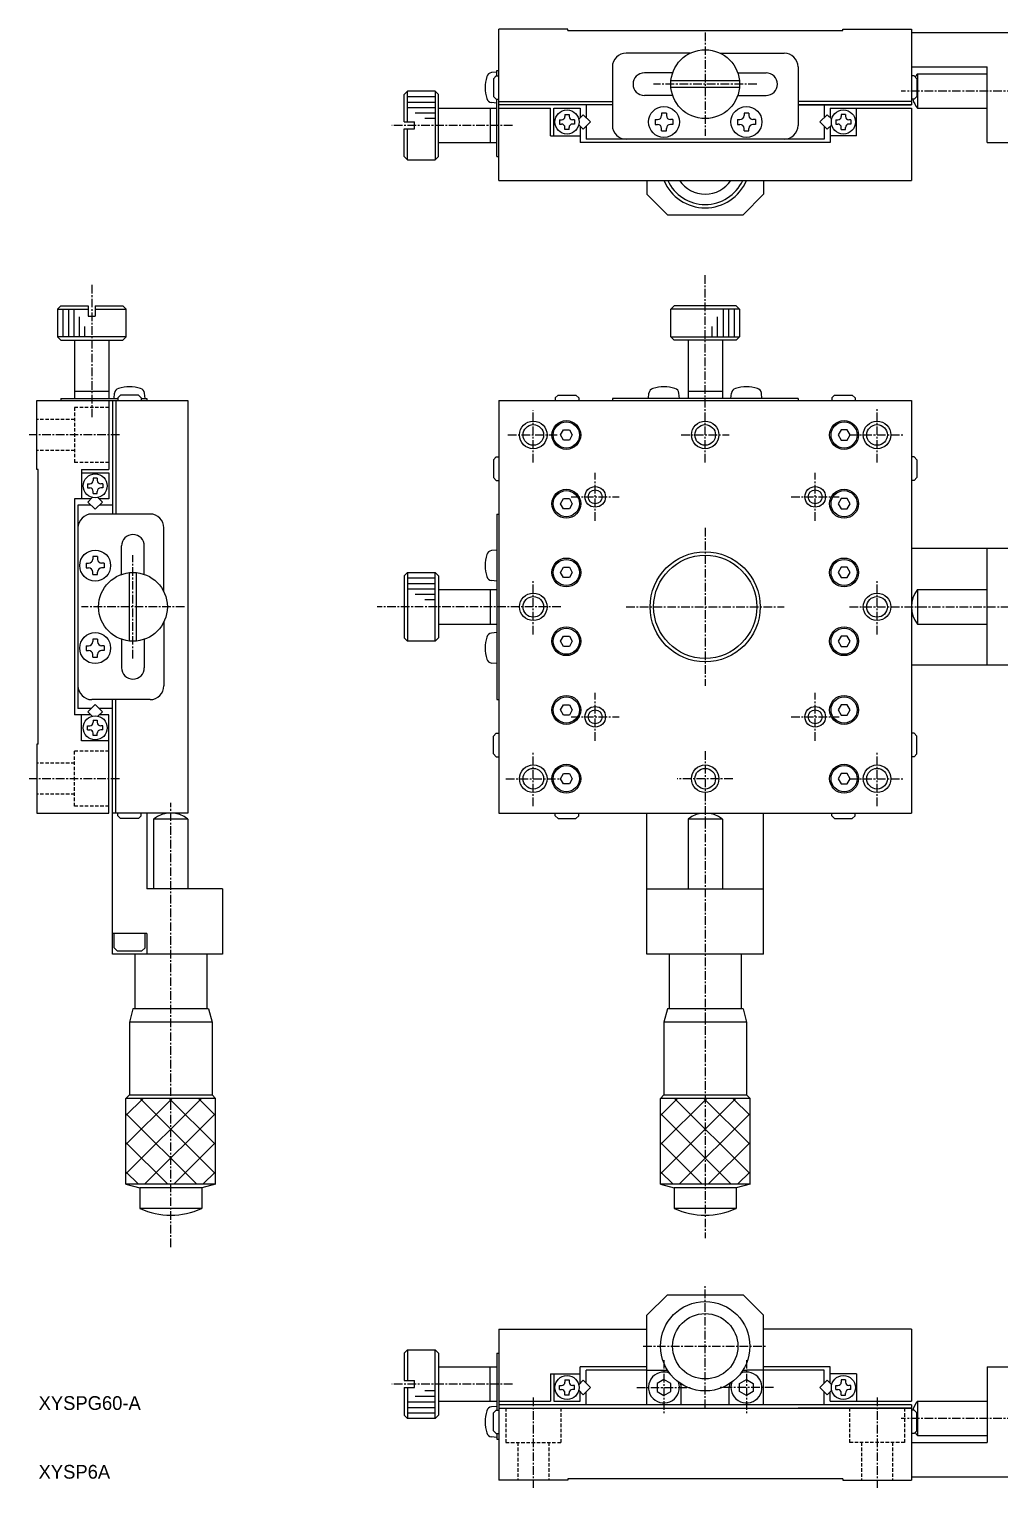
# Model space of a CAD drawing. Extents: x -275 to 97, y -40 to 173.
# Drawn here: x -274.8 to -133.6, y -39.6 to 172.6 of the extents above; entities that cross this region are included whole.
import ezdxf

# ---------------------------------------------------------------- set-up
doc = ezdxf.new("R2010")
doc.units = 0
doc.linetypes.add('CENTER', pattern=[2, 1.25, -0.25, 0.25, -0.25])
doc.linetypes.add('DASHED', pattern=[0.75, 0.5, -0.25])
doc.layers.get('0').update_dxf_attribs({"linetype": 'CONTINUOUS'})
doc.layers.add('CENTER', color=1, linetype='CENTER')

msp = doc.modelspace()

# ---------------------------------------------------------------- linework, layer by layer
at = {"color": 7, "linetype": 'CONTINUOUS'}
for p, q in [((-196.44, 172.63), (-206.44, 172.63)), ((-206.44, 150.63), (-206.44, 172.63)), ((-196.44, 172.43), (-196.44, 172.63)), ((-196.44, 172.43), (-156.44, 172.43)), ((-156.44, 172.63), (-146.44, 172.63)), ((-156.44, 172.43), (-156.44, 172.63)), ((-146.44, 172.63), (-146.44, 161.63)), ((-146.44, 172.13), (-125.94, 172.13)), ((-178.62, 169.13), (-187.94, 169.13)), ((-174.26, 169.13), (-164.94, 169.13)), ((-206.74, 166.38), (-207.52, 166.31)), ((-206.84, 165.83), (-207.24, 165.43)), ((-206.84, 165.83), (-206.44, 165.83)), ((-206.74, 165.83), (-206.74, 166.63)), ((-206.74, 166.63), (-206.44, 166.63)), ((-189.94, 167.13), (-189.94, 158.63)), ((-181.16, 166.28), (-185.29, 166.28)), ((-171.72, 166.28), (-167.58, 166.28)), ((-162.94, 167.13), (-162.94, 158.63)), ((-146.44, 167.13), (-135.44, 167.13)), ((-146.04, 165.83), (-146.44, 165.83)), ((-145.64, 165.43), (-146.04, 165.83)), ((-146.04, 165.83), (-145.64, 165.43)), ((-145.56, 166.13), (-145.56, 161.13)), ((-145.56, 166.13), (-135.44, 166.13)), ((-135.44, 156.13), (-135.44, 167.13)), ((-220.24, 163.13), (-219.74, 163.63)), ((-219.74, 159.13), (-219.74, 163.63)), ((-215.74, 163.63), (-219.74, 163.63)), ((-215.74, 163.63), (-215.74, 153.63)), ((-215.24, 163.13), (-215.74, 163.63)), ((-207.24, 165.43), (-207.24, 162.83)), ((-171.46, 165.13), (-181.41, 165.13)), ((-171.46, 164.13), (-181.41, 164.13)), ((-145.64, 165.43), (-145.64, 162.83)), ((-220.24, 159.13), (-220.24, 163.13)), ((-215.24, 154.13), (-215.24, 163.13)), ((-206.74, 161.88), (-207.52, 161.95)), ((-207.24, 162.83), (-206.84, 162.43)), ((-206.84, 162.43), (-206.44, 162.43)), ((-206.74, 154.13), (-206.74, 162.43)), ((-206.44, 162.13), (-189.94, 162.13)), ((-189.94, 161.63), (-206.44, 161.63)), ((-193.74, 161.63), (-193.74, 159.74)), ((-181.16, 162.98), (-185.29, 162.98)), ((-171.72, 162.98), (-167.58, 162.98)), ((-146.44, 162.13), (-162.94, 162.13)), ((-146.44, 162.13), (-162.94, 162.13)), ((-146.44, 161.63), (-162.94, 161.63)), ((-162.94, 161.63), (-146.44, 161.63)), ((-159.14, 161.63), (-159.14, 159.74)), ((-146.04, 162.43), (-146.44, 162.43)), ((-145.64, 162.83), (-146.04, 162.43)), ((-215.24, 161.13), (-206.74, 161.13)), ((-207.74, 161.13), (-207.74, 156.13)), ((-206.44, 161.13), (-198.94, 161.13)), ((-198.94, 157.13), (-198.94, 161.13)), ((-198.44, 161.13), (-194.64, 161.13)), ((-198.44, 157.13), (-198.44, 161.13)), ((-197.64, 159.43), (-197.64, 158.83)), ((-197.64, 159.43), (-197.34, 159.43)), ((-196.84, 160.23), (-196.84, 159.93)), ((-196.84, 160.23), (-196.24, 160.23)), ((-196.24, 160.23), (-196.24, 159.93)), ((-195.44, 159.43), (-195.74, 159.43)), ((-195.44, 159.43), (-195.44, 158.83)), ((-194.84, 159.54), (-194.19, 160.19)), ((-194.64, 161.13), (-194.64, 159.74)), ((-193.13, 159.13), (-194.19, 160.19)), ((-183.73, 159.48), (-183.73, 158.78)), ((-183.73, 159.48), (-183.38, 159.48)), ((-182.79, 160.43), (-182.79, 160.07)), ((-182.08, 160.43), (-182.79, 160.43)), ((-182.08, 160.43), (-182.08, 160.07)), ((-181.14, 159.48), (-181.49, 159.48)), ((-181.14, 159.48), (-181.14, 158.78)), ((-171.73, 159.48), (-171.73, 158.78)), ((-171.73, 159.48), (-171.38, 159.48)), ((-170.79, 160.43), (-170.79, 160.07)), ((-170.08, 160.43), (-170.79, 160.43)), ((-170.08, 160.43), (-170.08, 160.07)), ((-169.14, 159.48), (-169.49, 159.48)), ((-169.14, 159.48), (-169.14, 158.78)), ((-159.75, 159.13), (-158.69, 160.19)), ((-158.04, 159.54), (-158.69, 160.19)), ((-158.24, 161.13), (-146.44, 161.13)), ((-158.24, 161.13), (-158.24, 159.74)), ((-157.44, 159.43), (-157.44, 158.83)), ((-157.44, 159.43), (-157.14, 159.43)), ((-156.64, 160.23), (-156.64, 159.93)), ((-156.04, 160.23), (-156.64, 160.23)), ((-156.04, 160.23), (-156.04, 159.93)), ((-155.24, 159.43), (-155.54, 159.43)), ((-155.24, 159.43), (-155.24, 158.83)), ((-154.44, 157.13), (-154.44, 161.13)), ((-146.44, 161.13), (-146.44, 150.63)), ((-145.56, 161.13), (-135.44, 161.13)), ((-220.24, 159.13), (-218.74, 159.13)), ((-220.24, 154.13), (-220.24, 158.13)), ((-220.24, 158.13), (-218.74, 158.13)), ((-219.74, 153.63), (-219.74, 158.13)), ((-218.74, 158.13), (-218.74, 159.13)), ((-198.94, 157.13), (-194.64, 157.13)), ((-197.64, 158.83), (-197.34, 158.83)), ((-196.84, 158.03), (-196.84, 158.33)), ((-196.24, 158.03), (-196.84, 158.03)), ((-196.24, 158.03), (-196.24, 158.33)), ((-195.44, 158.83), (-195.74, 158.83)), ((-194.19, 158.07), (-194.84, 158.72)), ((-194.64, 158.52), (-194.64, 156.13)), ((-194.19, 158.07), (-193.13, 159.13)), ((-193.73, 158.52), (-193.73, 156.63)), ((-183.73, 158.78), (-183.38, 158.78)), ((-182.79, 157.83), (-182.79, 158.19)), ((-182.79, 157.83), (-182.08, 157.83)), ((-182.08, 157.83), (-182.08, 158.19)), ((-181.14, 158.78), (-181.49, 158.78)), ((-171.73, 158.78), (-171.38, 158.78)), ((-170.79, 157.83), (-170.79, 158.19)), ((-170.79, 157.83), (-170.08, 157.83)), ((-170.08, 157.83), (-170.08, 158.19)), ((-169.14, 158.78), (-169.49, 158.78)), ((-158.69, 158.07), (-159.75, 159.13)), ((-159.14, 158.52), (-159.14, 156.63)), ((-158.69, 158.07), (-158.04, 158.72)), ((-158.24, 158.52), (-158.24, 156.13)), ((-154.44, 157.13), (-158.24, 157.13)), ((-157.44, 158.83), (-157.14, 158.83)), ((-156.64, 158.03), (-156.64, 158.33)), ((-156.64, 158.03), (-156.04, 158.03)), ((-156.04, 158.03), (-156.04, 158.33)), ((-155.24, 158.83), (-155.54, 158.83)), ((-215.24, 156.13), (-206.74, 156.13)), ((-158.24, 156.13), (-194.64, 156.13)), ((-159.14, 156.63), (-193.73, 156.63)), ((-135.44, 156.13), (-125.94, 156.13)), ((-220.24, 154.13), (-219.74, 153.63)), ((-219.74, 153.63), (-215.74, 153.63)), ((-215.74, 153.63), (-215.24, 154.13)), ((-206.74, 154.13), (-206.44, 154.13)), ((-206.44, 150.63), (-146.44, 150.63)), ((-184.94, 150.63), (-184.94, 148.63)), ((-184.94, 148.63), (-181.94, 145.63)), ((-170.94, 145.63), (-167.94, 148.63)), ((-167.94, 150.63), (-167.94, 148.63)), ((-181.94, 145.63), (-170.94, 145.63)), ((-270.17, 132.4), (-270.67, 131.9)), ((-270.67, 131.9), (-266.17, 131.9)), ((-270.67, 131.9), (-270.67, 127.9)), ((-270.17, 132.4), (-266.17, 132.4)), ((-266.17, 132.4), (-266.17, 130.9)), ((-265.17, 132.4), (-261.17, 132.4)), ((-265.17, 132.4), (-265.17, 130.9)), ((-265.17, 131.9), (-260.67, 131.9)), ((-261.17, 132.4), (-260.67, 131.9)), ((-260.67, 127.9), (-260.67, 131.9)), ((-180.94, 132.4), (-181.44, 131.9)), ((-171.44, 131.9), (-181.44, 131.9)), ((-181.44, 127.9), (-181.44, 131.9)), ((-171.94, 132.4), (-180.94, 132.4)), ((-171.94, 132.4), (-171.44, 131.9)), ((-171.44, 131.9), (-171.44, 127.9)), ((-266.17, 130.9), (-265.17, 130.9)), ((-260.67, 127.9), (-270.67, 127.9)), ((-270.67, 127.9), (-270.17, 127.4)), ((-270.17, 127.4), (-261.17, 127.4)), ((-268.17, 127.4), (-268.17, 118.9)), ((-263.17, 127.4), (-263.17, 118.9)), ((-261.17, 127.4), (-260.67, 127.9)), ((-181.44, 127.9), (-171.44, 127.9)), ((-180.94, 127.4), (-181.44, 127.9)), ((-171.94, 127.4), (-180.94, 127.4)), ((-178.94, 127.4), (-178.94, 118.9)), ((-173.94, 127.4), (-173.94, 118.9)), ((-171.44, 127.9), (-171.94, 127.4)), ((-270.17, 118.9), (-261.87, 118.9)), ((-270.17, 118.9), (-270.17, 118.6)), ((-263.17, 119.9), (-268.17, 119.9)), ((-262.42, 118.9), (-262.36, 119.68)), ((-261.47, 119.4), (-261.87, 119)), ((-261.87, 119), (-261.87, 118.6)), ((-258.87, 119.4), (-261.47, 119.4)), ((-258.47, 119), (-258.87, 119.4)), ((-258.47, 119), (-258.47, 118.6)), ((-258.47, 118.9), (-257.67, 118.9)), ((-257.92, 118.9), (-257.99, 119.68)), ((-257.67, 118.9), (-257.67, 118.6)), ((-197.84, 119.4), (-198.24, 119)), ((-198.24, 119), (-198.24, 118.6)), ((-197.84, 119.4), (-195.24, 119.4)), ((-194.84, 119), (-195.24, 119.4)), ((-194.84, 119), (-194.84, 118.6)), ((-162.94, 118.9), (-189.94, 118.9)), ((-189.94, 118.9), (-189.94, 118.6)), ((-184.69, 118.9), (-184.62, 119.68)), ((-180.19, 118.9), (-180.26, 119.68)), ((-173.94, 119.9), (-178.94, 119.9)), ((-172.69, 118.9), (-172.62, 119.68)), ((-168.19, 118.9), (-168.26, 119.68)), ((-162.94, 118.9), (-162.94, 118.6)), ((-157.64, 119.4), (-158.04, 119)), ((-158.04, 119), (-158.04, 118.6)), ((-157.64, 119.4), (-155.04, 119.4)), ((-154.64, 119), (-155.04, 119.4)), ((-154.64, 119), (-154.64, 118.6)), ((-273.67, 108.6), (-273.67, 118.6)), ((-273.67, 118.6), (-251.67, 118.6)), ((-263.17, 118.6), (-263.17, 108.6)), ((-262.67, 118.6), (-262.67, 102.1)), ((-262.17, 118.6), (-262.17, 102.1)), ((-251.67, 118.6), (-251.67, 58.6)), ((-206.44, 118.6), (-206.44, 58.6)), ((-206.44, 118.6), (-146.44, 118.6)), ((-146.44, 118.6), (-146.44, 58.6)), ((-197.5, 113.6), (-197.07, 114.35)), ((-197.07, 112.85), (-197.5, 113.6)), ((-197.07, 114.35), (-196.2, 114.35)), ((-196.2, 112.85), (-197.07, 112.85)), ((-196.2, 114.35), (-195.77, 113.6)), ((-195.77, 113.6), (-196.2, 112.85)), ((-156.67, 114.35), (-157.1, 113.6)), ((-157.1, 113.6), (-156.67, 112.85)), ((-155.8, 114.35), (-156.67, 114.35)), ((-156.67, 112.85), (-155.8, 112.85)), ((-155.37, 113.6), (-155.8, 114.35)), ((-155.8, 112.85), (-155.37, 113.6)), ((-206.84, 110.4), (-207.24, 110)), ((-207.24, 110), (-206.84, 110.4)), ((-206.84, 110.4), (-206.44, 110.4)), ((-146.04, 110.4), (-146.44, 110.4)), ((-145.64, 110), (-146.04, 110.4)), ((-146.04, 110.4), (-145.64, 110)), ((-273.47, 108.6), (-273.67, 108.6)), ((-273.47, 68.6), (-273.47, 108.6)), ((-267.17, 108.6), (-267.17, 104.3)), ((-267.17, 108.6), (-263.17, 108.6)), ((-207.24, 110), (-207.24, 107.4)), ((-145.64, 110), (-145.64, 107.4)), ((-267.17, 108.1), (-263.17, 108.1)), ((-266.27, 106.5), (-266.27, 105.9)), ((-266.27, 106.5), (-265.97, 106.5)), ((-265.47, 107.3), (-265.47, 107)), ((-264.87, 107.3), (-265.47, 107.3)), ((-264.87, 107.3), (-264.87, 107)), ((-264.07, 106.5), (-264.37, 106.5)), ((-264.07, 106.5), (-264.07, 105.9)), ((-263.17, 108.1), (-263.17, 104.3)), ((-207.24, 107.4), (-206.84, 107)), ((-206.84, 107), (-206.44, 107)), ((-146.04, 107), (-146.44, 107)), ((-145.64, 107.4), (-146.04, 107)), ((-268.17, 104.3), (-268.17, 72.9)), ((-265.79, 104.3), (-268.17, 104.3)), ((-266.27, 105.9), (-265.97, 105.9)), ((-266.24, 103.85), (-265.59, 104.5)), ((-265.47, 105.1), (-265.47, 105.4)), ((-265.47, 105.1), (-264.87, 105.1)), ((-264.87, 105.1), (-264.87, 105.4)), ((-264.76, 104.5), (-264.11, 103.85)), ((-263.17, 104.3), (-264.56, 104.3)), ((-264.07, 105.9), (-264.37, 105.9)), ((-197.5, 103.6), (-197.07, 104.35)), ((-197.07, 104.35), (-196.2, 104.35)), ((-196.2, 104.35), (-195.77, 103.6)), ((-156.67, 104.35), (-157.1, 103.6)), ((-155.8, 104.35), (-156.67, 104.35)), ((-155.37, 103.6), (-155.8, 104.35)), ((-267.67, 103.4), (-267.67, 73.8)), ((-265.78, 103.4), (-267.67, 103.4)), ((-266.24, 103.85), (-265.17, 102.79)), ((-257.17, 102.1), (-265.67, 102.1)), ((-265.17, 102.79), (-264.11, 103.85)), ((-262.67, 103.4), (-264.56, 103.4)), ((-206.74, 102.1), (-206.74, 75.1)), ((-206.74, 102.1), (-206.44, 102.1)), ((-197.07, 102.85), (-197.5, 103.6)), ((-196.2, 102.85), (-197.07, 102.85)), ((-195.77, 103.6), (-196.2, 102.85)), ((-157.1, 103.6), (-156.67, 102.85)), ((-156.67, 102.85), (-155.8, 102.85)), ((-155.8, 102.85), (-155.37, 103.6)), ((-255.17, 90.78), (-255.17, 100.1)), ((-265.53, 95.9), (-265.53, 95.54)), ((-264.82, 95.9), (-265.53, 95.9)), ((-264.82, 95.9), (-264.82, 95.54)), ((-261.32, 93.32), (-261.32, 97.45)), ((-258.02, 93.32), (-258.02, 97.45)), ((-206.74, 96.85), (-207.52, 96.78)), ((-125.94, 97.1), (-146.44, 97.1)), ((-135.44, 80.1), (-135.44, 97.1)), ((-266.47, 94.95), (-266.47, 94.25)), ((-266.47, 94.95), (-266.12, 94.95)), ((-266.47, 94.25), (-266.12, 94.25)), ((-265.53, 93.3), (-265.53, 93.66)), ((-264.82, 93.3), (-264.82, 93.66)), ((-263.88, 94.95), (-264.23, 94.95)), ((-263.88, 94.25), (-264.23, 94.25)), ((-263.88, 94.95), (-263.88, 94.25)), ((-260.17, 83.62), (-260.17, 93.57)), ((-259.17, 83.62), (-259.17, 93.57)), ((-220.24, 93.1), (-219.74, 93.6)), ((-219.74, 93.6), (-219.74, 83.6)), ((-219.74, 93.6), (-215.74, 93.6)), ((-215.74, 83.6), (-215.74, 93.6)), ((-215.74, 93.6), (-215.24, 93.1)), ((-197.5, 93.6), (-197.07, 94.35)), ((-197.07, 92.85), (-197.5, 93.6)), ((-197.07, 94.35), (-196.2, 94.35)), ((-196.2, 94.35), (-195.77, 93.6)), ((-195.77, 93.6), (-196.2, 92.85)), ((-156.67, 94.35), (-157.1, 93.6)), ((-157.1, 93.6), (-156.67, 92.85)), ((-155.8, 94.35), (-156.67, 94.35)), ((-155.37, 93.6), (-155.8, 94.35)), ((-155.8, 92.85), (-155.37, 93.6)), ((-265.53, 93.3), (-264.82, 93.3)), ((-220.24, 93.1), (-220.24, 84.1)), ((-215.24, 93.1), (-215.24, 84.1)), ((-206.74, 92.35), (-207.52, 92.42)), ((-196.2, 92.85), (-197.07, 92.85)), ((-156.67, 92.85), (-155.8, 92.85)), ((-215.24, 91.1), (-206.74, 91.1)), ((-207.74, 91.1), (-207.74, 86.1)), ((-145.56, 91.1), (-145.56, 86.1)), ((-145.56, 91.1), (-135.44, 91.1)), ((-255.17, 86.42), (-255.17, 77.1)), ((-215.24, 86.1), (-206.74, 86.1)), ((-145.56, 86.1), (-135.44, 86.1)), ((-266.47, 82.95), (-266.47, 82.25)), ((-266.47, 82.95), (-266.12, 82.95)), ((-265.53, 83.9), (-265.53, 83.54)), ((-264.82, 83.9), (-265.53, 83.9)), ((-264.82, 83.9), (-264.82, 83.54)), ((-263.88, 82.95), (-264.23, 82.95)), ((-263.88, 82.95), (-263.88, 82.25)), ((-261.32, 83.88), (-261.32, 79.74)), ((-258.02, 83.88), (-258.02, 79.74)), ((-220.24, 84.1), (-219.74, 83.6)), ((-215.74, 83.6), (-219.74, 83.6)), ((-215.24, 84.1), (-215.74, 83.6)), ((-206.74, 84.85), (-207.52, 84.78)), ((-197.5, 83.6), (-197.07, 84.35)), ((-197.07, 82.85), (-197.5, 83.6)), ((-197.07, 84.35), (-196.2, 84.35)), ((-196.2, 82.85), (-197.07, 82.85)), ((-196.2, 84.35), (-195.77, 83.6)), ((-195.77, 83.6), (-196.2, 82.85)), ((-156.67, 84.35), (-157.1, 83.6)), ((-157.1, 83.6), (-156.67, 82.85)), ((-155.8, 84.35), (-156.67, 84.35)), ((-156.67, 82.85), (-155.8, 82.85)), ((-155.37, 83.6), (-155.8, 84.35)), ((-155.8, 82.85), (-155.37, 83.6)), ((-266.47, 82.25), (-266.12, 82.25)), ((-265.53, 81.3), (-265.53, 81.66)), ((-265.53, 81.3), (-264.82, 81.3)), ((-264.82, 81.3), (-264.82, 81.66)), ((-263.88, 82.25), (-264.23, 82.25)), ((-206.74, 80.35), (-207.52, 80.42)), ((-125.94, 80.1), (-146.44, 80.1)), ((-266.24, 73.35), (-265.17, 74.41)), ((-257.17, 75.1), (-265.67, 75.1)), ((-265.17, 74.41), (-264.11, 73.35)), ((-262.67, 38.1), (-262.67, 75.1)), ((-262.17, 58.6), (-262.17, 75.1)), ((-206.74, 75.1), (-206.44, 75.1)), ((-197.5, 73.6), (-197.07, 74.35)), ((-197.07, 74.35), (-196.2, 74.35)), ((-196.2, 74.35), (-195.77, 73.6)), ((-156.67, 74.35), (-157.1, 73.6)), ((-155.8, 74.35), (-156.67, 74.35)), ((-155.37, 73.6), (-155.8, 74.35)), ((-265.79, 72.9), (-268.17, 72.9)), ((-265.78, 73.8), (-267.67, 73.8)), ((-267.17, 69.1), (-267.17, 72.9)), ((-266.24, 73.35), (-265.59, 72.7)), ((-264.76, 72.7), (-264.11, 73.35)), ((-262.67, 73.8), (-264.56, 73.8)), ((-263.17, 72.9), (-264.56, 72.9)), ((-263.17, 58.6), (-263.17, 72.9)), ((-197.07, 72.85), (-197.5, 73.6)), ((-196.2, 72.85), (-197.07, 72.85)), ((-195.77, 73.6), (-196.2, 72.85)), ((-157.1, 73.6), (-156.67, 72.85)), ((-156.67, 72.85), (-155.8, 72.85)), ((-155.8, 72.85), (-155.37, 73.6)), ((-266.27, 71.3), (-265.97, 71.3)), ((-266.27, 70.7), (-266.27, 71.3)), ((-266.27, 70.7), (-265.97, 70.7)), ((-265.47, 72.1), (-264.87, 72.1)), ((-265.47, 72.1), (-265.47, 71.8)), ((-265.47, 69.9), (-265.47, 70.2)), ((-264.87, 72.1), (-264.87, 71.8)), ((-264.87, 69.9), (-264.87, 70.2)), ((-264.07, 71.3), (-264.37, 71.3)), ((-264.07, 70.7), (-264.37, 70.7)), ((-264.07, 70.7), (-264.07, 71.3)), ((-206.84, 70.2), (-207.24, 69.8)), ((-206.84, 70.2), (-206.44, 70.2)), ((-146.04, 70.2), (-146.44, 70.2)), ((-146.04, 70.2), (-145.64, 69.8)), ((-273.67, 68.6), (-273.67, 58.6)), ((-273.47, 68.6), (-273.67, 68.6)), ((-263.17, 69.1), (-267.17, 69.1)), ((-264.87, 69.9), (-265.47, 69.9)), ((-207.24, 67.2), (-207.24, 69.8)), ((-145.64, 67.2), (-145.64, 69.8)), ((-207.24, 67.2), (-206.84, 66.8)), ((-206.84, 66.8), (-206.44, 66.8)), ((-146.04, 66.8), (-146.44, 66.8)), ((-145.64, 67.2), (-146.04, 66.8)), ((-197.5, 63.6), (-197.07, 64.35)), ((-197.07, 64.35), (-196.2, 64.35)), ((-196.2, 64.35), (-195.77, 63.6)), ((-156.67, 64.35), (-157.1, 63.6)), ((-155.8, 64.35), (-156.67, 64.35)), ((-155.37, 63.6), (-155.8, 64.35)), ((-197.07, 62.85), (-197.5, 63.6)), ((-196.2, 62.85), (-197.07, 62.85)), ((-195.77, 63.6), (-196.2, 62.85)), ((-157.1, 63.6), (-156.67, 62.85)), ((-156.67, 62.85), (-155.8, 62.85)), ((-155.8, 62.85), (-155.37, 63.6)), ((-273.67, 58.6), (-263.17, 58.6)), ((-251.67, 58.6), (-262.67, 58.6)), ((-261.87, 58.2), (-261.87, 58.6)), ((-261.47, 57.8), (-261.87, 58.2)), ((-258.87, 57.8), (-261.47, 57.8)), ((-258.47, 58.2), (-258.87, 57.8)), ((-258.47, 58.2), (-258.47, 58.6)), ((-257.67, 58.6), (-257.67, 47.6)), ((-251.67, 57.72), (-256.67, 57.72)), ((-256.67, 57.72), (-256.67, 47.6)), ((-251.67, 57.72), (-251.67, 47.6)), ((-206.44, 58.6), (-146.44, 58.6)), ((-198.24, 58.2), (-198.24, 58.6)), ((-198.24, 58.2), (-198.24, 58.6)), ((-198.24, 58.2), (-197.84, 57.8)), ((-197.84, 57.8), (-198.24, 58.2)), ((-197.84, 57.8), (-195.24, 57.8)), ((-195.24, 57.8), (-194.84, 58.2)), ((-194.84, 58.2), (-195.24, 57.8)), ((-194.84, 58.2), (-194.84, 58.6)), ((-194.84, 58.2), (-194.84, 58.6)), ((-184.94, 38.1), (-184.94, 58.6)), ((-173.94, 57.72), (-178.94, 57.72)), ((-178.94, 57.72), (-178.94, 47.6)), ((-173.94, 57.72), (-173.94, 47.6)), ((-167.94, 38.1), (-167.94, 58.6)), ((-158.04, 58.2), (-158.04, 58.6)), ((-158.04, 58.2), (-158.04, 58.6)), ((-158.04, 58.2), (-157.64, 57.8)), ((-157.64, 57.8), (-158.04, 58.2)), ((-157.64, 57.8), (-155.04, 57.8)), ((-155.04, 57.8), (-154.64, 58.2)), ((-154.64, 58.2), (-155.04, 57.8)), ((-154.64, 58.2), (-154.64, 58.6)), ((-154.64, 58.2), (-154.64, 58.6)), ((-246.67, 47.6), (-257.67, 47.6)), ((-246.67, 47.6), (-246.67, 38.1)), ((-184.94, 47.6), (-167.94, 47.6)), ((-257.67, 41.1), (-262.67, 41.1)), ((-262.42, 39), (-262.42, 41.1)), ((-257.92, 39), (-257.92, 41.1)), ((-257.67, 41.1), (-257.67, 38.1)), ((-262.42, 39), (-261.92, 38.5)), ((-258.42, 38.5), (-261.92, 38.5)), ((-257.92, 39), (-258.42, 38.5)), ((-246.67, 38.1), (-262.67, 38.1)), ((-259.42, 38.1), (-259.42, 30.1)), ((-248.92, 38.1), (-248.92, 30.1)), ((-167.94, 38.1), (-184.94, 38.1)), ((-181.69, 38.1), (-181.69, 30.1)), ((-171.19, 38.1), (-171.19, 30.1)), ((-259.67, 30.1), (-260.19, 28.17)), ((-248.67, 30.1), (-259.67, 30.1)), ((-248.67, 30.1), (-248.16, 28.17)), ((-181.94, 30.1), (-182.45, 28.17)), ((-170.94, 30.1), (-181.94, 30.1)), ((-170.94, 30.1), (-170.42, 28.17)), ((-260.19, 28.17), (-260.19, 17.6)), ((-248.16, 28.17), (-260.16, 28.17)), ((-248.16, 28.17), (-248.16, 17.6)), ((-182.45, 28.17), (-182.45, 17.6)), ((-170.42, 28.17), (-182.42, 28.17)), ((-170.42, 28.17), (-170.42, 17.6)), ((-260.69, 17.1), (-260.19, 17.6)), ((-247.66, 17.1), (-260.69, 17.1)), ((-260.69, 4.6), (-260.69, 17.1)), ((-260.19, 17.6), (-248.16, 17.6)), ((-247.66, 17.1), (-248.16, 17.6)), ((-247.66, 4.6), (-247.66, 17.1)), ((-182.95, 17.1), (-182.45, 17.6)), ((-169.92, 17.1), (-182.95, 17.1)), ((-182.95, 4.6), (-182.95, 17.1)), ((-182.45, 17.6), (-170.42, 17.6)), ((-169.92, 17.1), (-170.42, 17.6)), ((-169.92, 4.6), (-169.92, 17.1)), ((-247.66, 4.6), (-260.69, 4.6)), ((-260.69, 4.6), (-258.67, 4.1)), ((-247.66, 4.6), (-249.67, 4.1)), ((-169.92, 4.6), (-182.95, 4.6)), ((-182.95, 4.6), (-180.94, 4.1)), ((-169.92, 4.6), (-171.94, 4.1)), ((-249.67, 4.1), (-258.67, 4.1)), ((-258.67, 4.1), (-258.67, 1.1)), ((-249.67, 4.1), (-249.67, 1.1)), ((-171.94, 4.1), (-180.94, 4.1)), ((-180.94, 4.1), (-180.94, 1.1)), ((-171.94, 4.1), (-171.94, 1.1)), ((-249.67, 1.1), (-258.67, 1.1)), ((-171.94, 1.1), (-180.94, 1.1)), ((-184.94, -14.46), (-181.94, -11.46)), ((-181.94, -11.46), (-170.94, -11.46)), ((-170.94, -11.46), (-167.94, -14.46)), ((-184.94, -27.46), (-184.94, -14.46)), ((-167.94, -27.46), (-167.94, -14.46)), ((-206.44, -16.46), (-184.94, -16.46)), ((-206.44, -16.46), (-206.44, -38.46)), ((-146.44, -16.46), (-167.94, -16.46)), ((-146.44, -16.46), (-146.44, -26.96)), ((-220.24, -19.96), (-219.74, -19.46)), ((-220.24, -19.96), (-220.24, -23.96)), ((-219.74, -19.46), (-219.74, -23.96)), ((-219.74, -19.46), (-215.74, -19.46)), ((-215.74, -29.46), (-215.74, -19.46)), ((-215.74, -19.46), (-215.24, -19.96)), ((-215.24, -19.96), (-215.24, -28.96)), ((-206.74, -19.96), (-206.74, -28.26)), ((-206.74, -19.96), (-206.44, -19.96)), ((-215.24, -21.96), (-206.74, -21.96)), ((-207.74, -26.96), (-207.74, -21.96)), ((-198.94, -22.96), (-194.64, -22.96)), ((-198.94, -22.96), (-198.94, -26.96)), ((-198.44, -22.96), (-198.44, -26.96)), ((-184.94, -21.96), (-194.64, -21.96)), ((-194.64, -24.35), (-194.64, -21.96)), ((-184.94, -22.46), (-193.73, -22.46)), ((-193.73, -24.35), (-193.73, -22.46)), ((-184.93, -22.46), (-182.44, -22.46)), ((-167.94, -22.46), (-170.44, -22.46)), ((-158.24, -21.96), (-167.94, -21.96)), ((-159.14, -22.46), (-167.94, -22.46)), ((-159.14, -24.35), (-159.14, -22.46)), ((-158.24, -24.35), (-158.24, -21.96)), ((-154.44, -22.96), (-158.24, -22.96)), ((-154.44, -22.96), (-154.44, -26.96)), ((-135.44, -21.96), (-125.94, -21.96)), ((-135.44, -21.96), (-135.44, -32.96)), ((-220.24, -23.96), (-218.74, -23.96)), ((-220.24, -24.96), (-220.24, -28.96)), ((-220.24, -24.96), (-218.74, -24.96)), ((-219.74, -24.96), (-219.74, -29.46)), ((-218.74, -24.96), (-218.74, -23.96)), ((-197.64, -24.66), (-197.34, -24.66)), ((-197.64, -25.26), (-197.64, -24.66)), ((-197.64, -25.26), (-197.34, -25.26)), ((-196.84, -23.86), (-196.24, -23.86)), ((-196.84, -23.86), (-196.84, -24.16)), ((-196.24, -23.86), (-196.24, -24.16)), ((-195.44, -24.66), (-195.74, -24.66)), ((-195.44, -25.26), (-195.74, -25.26)), ((-195.44, -25.26), (-195.44, -24.66)), ((-194.19, -23.9), (-194.84, -24.55)), ((-194.84, -25.37), (-194.19, -26.02)), ((-194.19, -23.9), (-193.13, -24.96)), ((-193.13, -24.96), (-194.19, -26.02)), ((-182.44, -23.8), (-183.44, -24.38)), ((-183.44, -24.38), (-183.44, -25.53)), ((-181.44, -24.38), (-182.44, -23.8)), ((-181.44, -25.53), (-181.44, -24.38)), ((-179.94, -27.46), (-179.94, -24.96)), ((-172.94, -27.46), (-172.94, -24.96)), ((-171.44, -24.38), (-170.44, -23.8)), ((-171.44, -25.53), (-171.44, -24.38)), ((-170.44, -23.8), (-169.44, -24.38)), ((-169.44, -24.38), (-169.44, -25.53)), ((-158.69, -23.9), (-159.75, -24.96)), ((-159.75, -24.96), (-158.69, -26.02)), ((-158.69, -23.9), (-158.04, -24.55)), ((-158.04, -25.37), (-158.69, -26.02)), ((-157.44, -25.26), (-157.44, -24.66)), ((-157.44, -24.66), (-157.14, -24.66)), ((-157.44, -25.26), (-157.14, -25.26)), ((-156.64, -23.86), (-156.64, -24.16)), ((-156.04, -23.86), (-156.64, -23.86)), ((-156.04, -23.86), (-156.04, -24.16)), ((-155.24, -24.66), (-155.54, -24.66)), ((-155.24, -25.26), (-155.54, -25.26)), ((-155.24, -25.26), (-155.24, -24.66)), ((-215.24, -26.96), (-206.74, -26.96)), ((-206.44, -26.96), (-198.94, -26.96)), ((-146.44, -27.46), (-206.44, -27.46)), ((-198.44, -26.96), (-194.64, -26.96)), ((-196.84, -26.06), (-196.84, -25.76)), ((-196.24, -26.06), (-196.84, -26.06)), ((-196.24, -26.06), (-196.24, -25.76)), ((-194.64, -26.96), (-194.64, -25.57)), ((-193.74, -27.46), (-193.74, -25.57)), ((-183.44, -25.53), (-182.44, -26.11)), ((-182.44, -26.11), (-181.44, -25.53)), ((-170.44, -26.11), (-171.44, -25.53)), ((-169.44, -25.53), (-170.44, -26.11)), ((-146.44, -27.46), (-162.94, -27.46)), ((-159.14, -27.46), (-159.14, -25.57)), ((-158.24, -26.96), (-158.24, -25.57)), ((-158.24, -26.96), (-146.44, -26.96)), ((-156.64, -26.06), (-156.64, -25.76)), ((-156.64, -26.06), (-156.04, -26.06)), ((-156.04, -26.06), (-156.04, -25.76)), ((-146.44, -27.46), (-146.44, -38.46)), ((-145.56, -26.96), (-145.56, -31.96)), ((-145.56, -26.96), (-135.44, -26.96)), ((-220.24, -28.96), (-219.74, -29.46)), ((-215.74, -29.46), (-219.74, -29.46)), ((-215.24, -28.96), (-215.74, -29.46)), ((-206.74, -27.71), (-207.52, -27.78)), ((-207.24, -28.66), (-206.84, -28.26)), ((-207.24, -31.26), (-207.24, -28.66)), ((-206.84, -28.26), (-206.44, -28.26)), ((-206.44, -27.96), (-146.44, -27.96)), ((-146.44, -27.96), (-162.94, -27.96)), ((-146.04, -28.26), (-146.44, -28.26)), ((-145.64, -28.66), (-146.04, -28.26)), ((-145.64, -31.26), (-145.64, -28.66)), ((-206.84, -31.66), (-207.24, -31.26)), ((-206.84, -31.66), (-206.44, -31.66)), ((-206.74, -31.66), (-206.74, -32.46)), ((-146.04, -31.66), (-146.44, -31.66)), ((-146.04, -31.66), (-145.64, -31.26)), ((-206.74, -32.21), (-207.52, -32.14)), ((-206.74, -32.46), (-206.44, -32.46)), ((-146.44, -32.96), (-135.44, -32.96)), ((-145.56, -31.96), (-135.44, -31.96)), ((-146.44, -37.96), (-125.94, -37.96)), ((-196.44, -38.46), (-206.44, -38.46)), ((-196.44, -38.26), (-196.44, -38.46)), ((-156.44, -38.26), (-196.44, -38.26)), ((-156.44, -38.26), (-156.44, -38.46)), ((-156.44, -38.46), (-146.44, -38.46))]:
    msp.add_line(p, q, dxfattribs=at)
at = {"color": 3, "linetype": 'CONTINUOUS'}
for p, q in [((-219.74, 162.83), (-215.74, 162.83)), ((-219.74, 162.03), (-215.74, 162.03)), ((-219.74, 161.23), (-215.74, 161.23)), ((-215.74, 160.43), (-218.63, 160.43)), ((-215.74, 159.63), (-217.21, 159.63)), ((-269.87, 131.9), (-269.87, 127.9)), ((-269.07, 131.9), (-269.07, 127.9)), ((-268.27, 131.9), (-268.27, 127.9)), ((-173.84, 131.9), (-173.84, 127.9)), ((-173.04, 131.9), (-173.04, 127.9)), ((-172.24, 131.9), (-172.24, 127.9)), ((-267.47, 127.9), (-267.47, 130.8)), ((-174.64, 127.9), (-174.64, 130.8)), ((-266.67, 127.9), (-266.67, 129.37)), ((-175.44, 127.9), (-175.44, 129.37)), ((-219.74, 92.8), (-215.74, 92.8)), ((-219.74, 92), (-215.74, 92)), ((-219.74, 91.2), (-215.74, 91.2)), ((-215.74, 90.4), (-218.63, 90.4)), ((-215.74, 89.6), (-217.21, 89.6)), ((-260.69, 6.13), (-249.72, 17.1)), ((-260.69, 10.37), (-253.96, 17.1)), ((-260.69, 14.61), (-258.2, 17.1)), ((-258.63, 17.1), (-247.66, 6.13)), ((-254.39, 17.1), (-247.66, 10.37)), ((-250.14, 17.1), (-247.66, 14.61)), ((-182.95, 6.13), (-171.98, 17.1)), ((-182.95, 10.37), (-176.22, 17.1)), ((-182.95, 14.61), (-180.47, 17.1)), ((-180.89, 17.1), (-169.92, 6.13)), ((-176.65, 17.1), (-169.92, 10.37)), ((-172.41, 17.1), (-169.92, 14.61)), ((-260.69, 14.92), (-250.37, 4.6)), ((-257.98, 4.6), (-247.66, 14.92)), ((-182.95, 14.92), (-172.64, 4.6)), ((-180.24, 4.6), (-169.92, 14.92)), ((-260.69, 10.68), (-254.62, 4.6)), ((-253.73, 4.6), (-247.66, 10.68)), ((-182.95, 10.68), (-176.88, 4.6)), ((-176, 4.6), (-169.92, 10.68)), ((-260.69, 6.43), (-258.86, 4.6)), ((-249.49, 4.6), (-247.66, 6.43)), ((-182.95, 6.43), (-181.12, 4.6)), ((-171.75, 4.6), (-169.92, 6.43)), ((-215.74, -25.46), (-217.21, -25.46)), ((-219.74, -27.06), (-215.74, -27.06)), ((-215.74, -26.26), (-218.63, -26.26)), ((-219.74, -27.86), (-215.74, -27.86)), ((-219.74, -28.66), (-215.74, -28.66))]:
    msp.add_line(p, q, dxfattribs=at)
at = {"color": 3, "linetype": 'DASHED'}
for p, q in [((-263.17, 117.6), (-268.17, 117.6)), ((-268.17, 117.6), (-268.17, 109.6)), ((-268.17, 115.85), (-273.67, 115.85)), ((-268.17, 111.35), (-273.67, 111.35)), ((-263.17, 109.6), (-268.17, 109.6)), ((-268.17, 65.85), (-273.67, 65.85)), ((-268.17, 59.6), (-268.17, 67.6)), ((-263.17, 67.6), (-268.17, 67.6)), ((-268.17, 61.35), (-273.67, 61.35)), ((-263.17, 59.6), (-268.17, 59.6)), ((-205.44, -27.96), (-205.44, -32.96)), ((-197.44, -27.96), (-197.44, -32.96)), ((-155.44, -27.96), (-155.44, -32.96)), ((-147.44, -27.96), (-147.44, -32.96)), ((-205.44, -32.96), (-197.44, -32.96)), ((-203.69, -32.96), (-203.69, -38.46)), ((-199.19, -32.96), (-199.19, -38.46)), ((-147.44, -32.96), (-155.44, -32.96)), ((-153.69, -32.96), (-153.69, -38.46)), ((-149.19, -32.96), (-149.19, -38.46))]:
    msp.add_line(p, q, dxfattribs=at)
at = {"color": 1, "linetype": 'CENTER'}
msp.add_line((-192.44, 69.1), (-192.44, 76.1), dxfattribs=at)
at = {"color": 7, "linetype": 'CONTINUOUS'}
for centre, radius in [((-176.44, 164.63), 5), ((-182.44, 159.13), 2.25), ((-170.44, 159.13), 2.25), ((-196.54, 159.13), 1.75), ((-156.34, 159.13), 1.75), ((-201.44, 113.6), 1.5), ((-196.64, 113.6), 2.1), ((-196.64, 113.6), 1.9), ((-176.44, 113.6), 1.5), ((-156.24, 113.6), 2.1), ((-156.24, 113.6), 1.9), ((-151.44, 113.6), 1.5), ((-265.17, 106.2), 1.75), ((-196.64, 103.6), 2.1), ((-196.64, 103.6), 1.9), ((-192.44, 104.6), 1), ((-160.44, 104.6), 1), ((-156.24, 103.6), 2.1), ((-156.24, 103.6), 1.9), ((-265.17, 94.6), 2.25), ((-196.64, 93.6), 2.1), ((-196.64, 93.6), 1.9), ((-176.44, 88.6), 7.5), ((-156.24, 93.6), 2.1), ((-156.24, 93.6), 1.9), ((-259.67, 88.6), 5), ((-201.44, 88.6), 1.5), ((-151.44, 88.6), 1.5), ((-196.64, 83.6), 2.1), ((-196.64, 83.6), 1.9), ((-156.24, 83.6), 2.1), ((-156.24, 83.6), 1.9), ((-265.17, 82.6), 2.25), ((-196.64, 73.6), 2.1), ((-196.64, 73.6), 1.9), ((-156.24, 73.6), 2.1), ((-156.24, 73.6), 1.9), ((-265.17, 71), 1.75), ((-192.44, 72.6), 1), ((-160.44, 72.6), 1), ((-201.44, 63.6), 1.5), ((-196.64, 63.6), 2.1), ((-196.64, 63.6), 1.9), ((-176.44, 63.6), 1.5), ((-156.24, 63.6), 2.1), ((-156.24, 63.6), 1.9), ((-151.44, 63.6), 1.5), ((-176.44, -18.96), 6.5), ((-176.44, -18.96), 4.75), ((-196.54, -24.96), 1.75), ((-156.34, -24.96), 1.75)]:
    msp.add_circle(centre, radius, dxfattribs=at)
at = {"color": 3, "linetype": 'CONTINUOUS'}
for centre, radius in [((-201.44, 113.6), 2), ((-176.44, 113.6), 2), ((-151.44, 113.6), 2), ((-192.44, 104.6), 1.5), ((-160.44, 104.6), 1.5), ((-176.44, 88.6), 8), ((-201.44, 88.6), 2), ((-151.44, 88.6), 2), ((-192.44, 72.6), 1.5), ((-160.44, 72.6), 1.5), ((-201.44, 63.6), 2), ((-176.44, 63.6), 2), ((-151.44, 63.6), 2)]:
    msp.add_circle(centre, radius, dxfattribs=at)
at = {"color": 7, "linetype": 'CONTINUOUS'}
for centre, radius, start, end in [((-187.94, 167.13), 2, 90.0001, 180), ((-164.94, 167.13), 2, 0, 90), ((-202.44, 164.13), 6, 164.5571, 195.4426), ((-207.45, 165.51), 0.8, 94.9996, 164.5573), ((-185.29, 164.63), 1.65, 90, 270), ((-167.59, 164.63), 1.65, 270, 90), ((-142.44, 163.63), 4, 141.3178, 149.3287), ((-207.45, 162.75), 0.8, 195.4428, 264.9994), ((-142.44, 163.63), 4, 197.4569, 218.6822), ((-197.34, 159.93), 0.5, 269.9999, 359.9999), ((-195.74, 159.93), 0.5, 180, 270), ((-183.38, 160.07), 0.59, 270, 0), ((-181.49, 160.07), 0.59, 180, 270), ((-171.38, 160.07), 0.59, 270, 0), ((-169.49, 160.07), 0.59, 180, 270), ((-157.14, 159.93), 0.5, 270, 0), ((-155.54, 159.93), 0.5, 180, 270), ((-197.34, 158.33), 0.5, 359.9999, 89.9999), ((-195.74, 158.33), 0.5, 89.9999, 179.9999), ((-187.94, 158.63), 2, 180, 270), ((-183.38, 158.19), 0.59, 0, 90), ((-181.49, 158.19), 0.59, 90, 180), ((-171.38, 158.19), 0.59, 0, 90), ((-169.49, 158.19), 0.59, 90, 180), ((-164.94, 158.63), 2, 270, 0), ((-157.14, 158.33), 0.5, 0, 90), ((-155.54, 158.33), 0.5, 90, 180), ((-176.44, 153.13), 6.5, 202.6199, 337.3801), ((-176.44, 153.13), 6, 204.6244, 335.3756), ((-176.44, 153.13), 4.5, 213.7491, 326.2509), ((-261.56, 119.61), 0.8, 105.4422, 174.9994), ((-260.17, 114.6), 6, 74.5572, 105.4428), ((-258.79, 119.61), 0.8, 4.9995, 74.5578), ((-183.82, 119.61), 0.8, 105.4428, 174.9994), ((-182.44, 114.6), 6, 74.5573, 105.4428), ((-181.05, 119.61), 0.8, 4.9995, 74.5573), ((-171.82, 119.61), 0.8, 105.4428, 175.0005), ((-170.44, 114.6), 6, 74.5573, 105.4428), ((-169.05, 119.61), 0.8, 5.0006, 74.5573), ((-265.97, 107), 0.5, 270, 0), ((-264.37, 107), 0.5, 180, 270), ((-265.97, 105.4), 0.5, 0, 90), ((-264.37, 105.4), 0.5, 90, 180), ((-265.67, 100.1), 2, 90, 180), ((-257.17, 100.1), 2, 0.0001, 90), ((-259.67, 97.45), 1.65, 0, 180), ((-266.12, 95.54), 0.59, 270, 0), ((-264.23, 95.54), 0.59, 180, 270), ((-202.44, 94.6), 6, 164.5573, 195.4428), ((-207.45, 95.98), 0.8, 95.0006, 164.5573), ((-266.12, 93.66), 0.59, 0, 90), ((-264.23, 93.66), 0.59, 90, 180), ((-207.45, 93.22), 0.8, 195.4428, 265.0005), ((-142.44, 88.6), 4, 141.3178, 218.6822), ((-266.12, 83.54), 0.59, 270, 0), ((-264.23, 83.54), 0.59, 180, 270), ((-202.44, 82.6), 6, 164.5572, 195.4427), ((-207.45, 83.98), 0.8, 94.9995, 164.5573), ((-266.12, 81.66), 0.59, 0, 90), ((-264.23, 81.66), 0.59, 90, 180), ((-207.45, 81.22), 0.8, 195.4428, 264.9994), ((-259.67, 79.75), 1.65, 180, 0), ((-265.67, 77.1), 2, 180, 270), ((-257.17, 77.1), 2, 270, 0), ((-265.97, 71.8), 0.5, 270.0001, 0.0001), ((-265.97, 70.2), 0.5, 0.0001, 90.0001), ((-264.37, 71.8), 0.5, 180.0001, 270.0001), ((-264.37, 70.2), 0.5, 90.0001, 180.0001), ((-254.17, 54.6), 4, 51.3178, 128.6822), ((-176.44, 54.6), 4, 51.3178, 128.6822), ((-254.17, 10.72), 10.62, 244.9423, 295.0577), ((-176.44, 10.72), 10.62, 244.9423, 295.0577), ((-182.44, -24.96), 2.25, 69.2579, 20.742), ((-182.44, -24.96), 2.5, 76.9484, 90.0762), ((-170.44, -24.96), 2.25, 159.2579, 110.7423), ((-170.44, -24.96), 2.5, 89.9238, 103.0517), ((-197.34, -24.16), 0.5, 270.0001, 0.0001), ((-197.34, -25.76), 0.5, 0.0001, 90.0001), ((-195.74, -24.16), 0.5, 180.0001, 270.0001), ((-195.74, -25.76), 0.5, 90.0001, 180.0001), ((-182.44, -24.96), 2.5, 0, 13.0514), ((-170.44, -24.96), 2.5, 166.9485, 180), ((-157.14, -24.16), 0.5, 269.9999, 359.9999), ((-157.14, -25.76), 0.5, 359.9999, 89.9999), ((-155.54, -24.16), 0.5, 179.9999, 269.9999), ((-155.54, -25.76), 0.5, 89.9999, 179.9999), ((-142.44, -29.46), 4, 141.3178, 162.5435), ((-202.44, -29.96), 6, 164.5574, 195.4429), ((-207.45, -28.57), 0.8, 95.0006, 164.5573), ((-207.45, -31.34), 0.8, 195.4428, 265.0004), ((-142.44, -29.46), 4, 210.6723, 218.6822)]:
    msp.add_arc(centre, radius, start, end, dxfattribs=at)
at = {"layer": 'CENTER', "color": 1, "linetype": 'CENTER'}
for p, q in [((-176.44, 172.13), (-176.44, 157.13)), ((-168.94, 164.63), (-183.94, 164.63)), ((-83.28, 163.63), (-147.94, 163.63)), ((-204.48, 158.63), (-222.02, 158.63)), ((-176.44, 109.6), (-176.44, 136.94)), ((-265.67, 135.42), (-265.67, 116)), ((-201.44, 109.6), (-201.44, 117.18)), ((-151.44, 109.6), (-151.44, 117.6)), ((-261.62, 113.6), (-274.77, 113.6)), ((-205.16, 113.6), (-197.99, 113.6)), ((-179.94, 113.6), (-172.94, 113.6)), ((-155.44, 113.6), (-147.44, 113.6)), ((-192.44, 101.1), (-192.44, 108.1)), ((-160.44, 101.1), (-160.44, 108.1)), ((-195.94, 104.6), (-188.94, 104.6)), ((-163.94, 104.6), (-156.94, 104.6)), ((-176.44, 100.1), (-176.44, 77.1)), ((-259.67, 81.1), (-259.67, 96.1)), ((-201.44, 84.6), (-201.44, 92.6)), ((-151.44, 84.6), (-151.44, 92.6)), ((-252.17, 88.6), (-267.17, 88.6)), ((-197.44, 88.6), (-224.13, 88.6)), ((-187.94, 88.6), (-164.94, 88.6)), ((-155.44, 88.6), (-85.36, 88.6)), ((-160.44, 69.1), (-160.44, 76.1)), ((-195.94, 72.6), (-188.94, 72.6)), ((-163.94, 72.6), (-156.94, 72.6)), ((-201.44, 59.6), (-201.44, 67.6)), ((-176.44, 67.6), (-176.44, -3.22)), ((-151.44, 59.6), (-151.44, 67.6)), ((-261.62, 63.6), (-274.77, 63.6)), ((-205.44, 63.6), (-197.44, 63.6)), ((-172.44, 63.6), (-180.5, 63.6)), ((-155.44, 63.6), (-147.44, 63.6)), ((-254.17, -4.55), (-254.17, 60.11)), ((-176.44, -27.96), (-176.44, -9.96)), ((-185.44, -18.96), (-167.44, -18.96)), ((-182.44, -20.96), (-182.44, -28.96)), ((-170.44, -20.96), (-170.44, -28.96)), ((-204.48, -24.46), (-222.02, -24.46)), ((-186.37, -24.96), (-178.44, -24.96)), ((-166.51, -24.96), (-174.44, -24.96)), ((-201.44, -26.4), (-201.44, -39.55)), ((-151.44, -26.4), (-151.44, -39.55)), ((-83.28, -29.46), (-147.94, -29.46))]:
    msp.add_line(p, q, dxfattribs=at)

# ---------------------------------------------------------------- texts
at = {"color": 7, "linetype": 'CONTINUOUS'}
for s, p in [('XYSPG60-A', (-273.4, -28.22)), ('XYSP6A', (-273.4, -38.22))]:
    msp.add_text(s, height=2, dxfattribs=at).set_placement(p)

doc.saveas('drawing.dxf')
